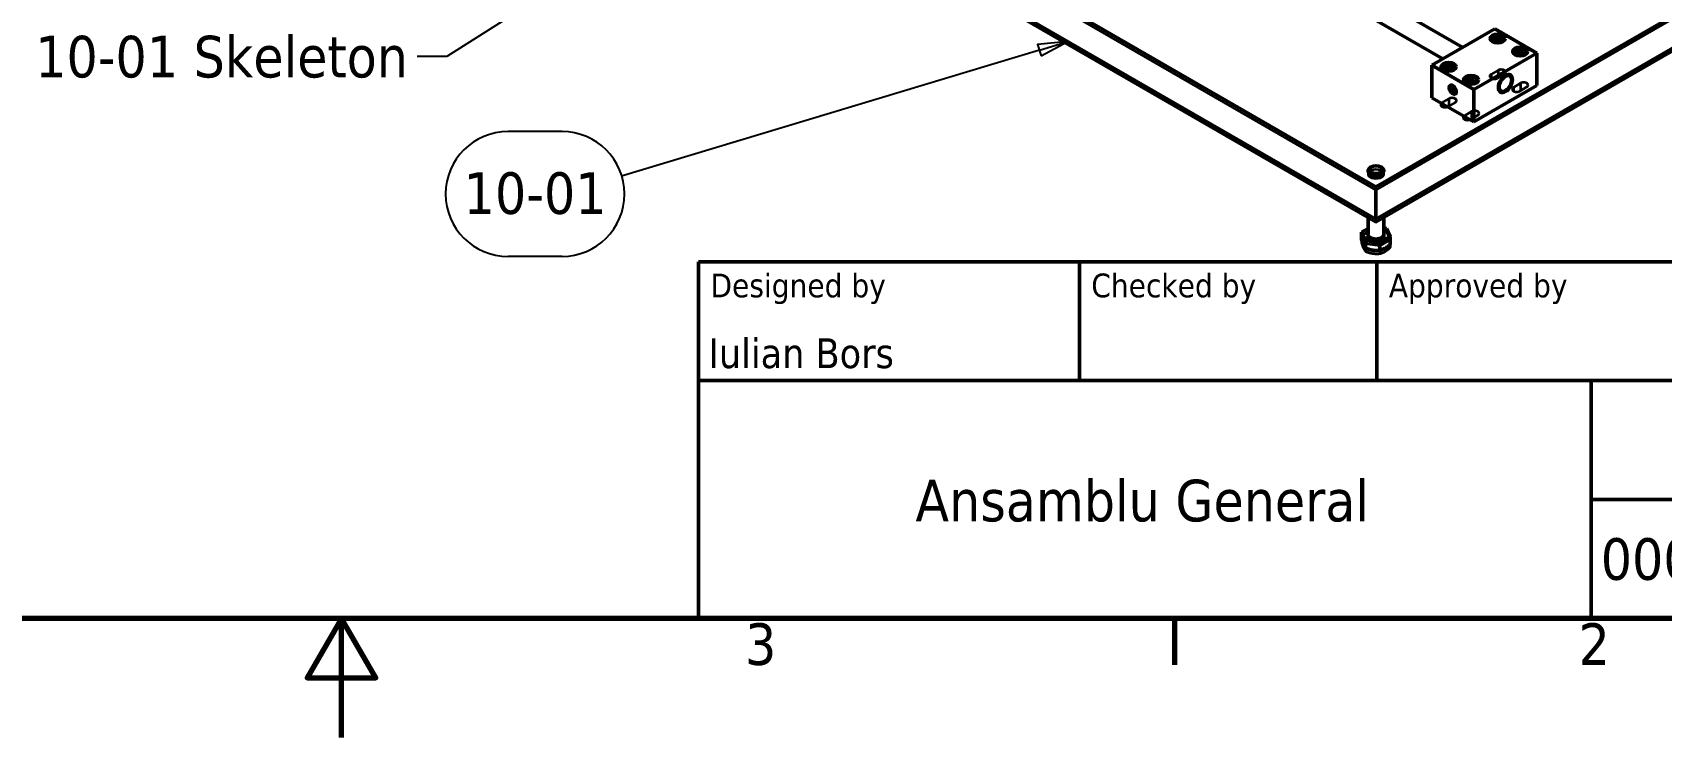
# Model space of a CAD drawing. Header units: millimetres. Extents: x -1328 to 2520, y -765 to 1782.
# Drawn here: x 1104 to 1925, y 0 to 356 of the extents above; entities that cross this region are included whole.
import ezdxf
from ezdxf.enums import TextEntityAlignment as Align

# ---------------------------------------------------------------- set-up
doc = ezdxf.new("R2010")
doc.units = ezdxf.units.MM
doc.header["$LTSCALE"] = 6
for name, color, linetype, lineweight in [('Border (ISO)', 7, 'Continuous', 70), ('Reference (ISO)', 7, 'Continuous', 35), ('Symbol (ISO)', 7, 'Continuous', 25), ('Title (ISO)', 7, 'Continuous', 50), ('Visible (ISO)', 7, 'Continuous', 50), ('Visible Narrow (ISO)', 7, 'Continuous', 35)]:
    doc.layers.add(name, color=color, linetype=linetype, lineweight=lineweight)
doc.styles.add('Note Text (ISO)', font='tahoma.ttf')
doc.styles.add('Text Style39', font='tahoma.ttf')
doc.styles.add('Text Style41', font='tahoma.ttf')
doc.dimstyles.new('Default - Method 1b (ISO)$7', dxfattribs={"dimscale": 6, "dimtxt": 3.5, "dimasz": 2.5, "dimexe": 3.175, "dimexo": 0, "dimgap": 0.762, "dimtad": 1, "dimtoh": 1, "dimrnd": 1e-08, "dimtxsty": 'Note Text (ISO)', "dimcen": 0.09, "dimdle": 10, "dimclrd": 256, "dimclre": 256, "dimclrt": 256, "dimazin": 2, "dimtfac": 1, "dimtmove": 0, "dimatfit": 3, "dimfxl": 1, "dimtolj": 1, "dimlwd": -1, "dimlwe": -1, "dimarcsym": 0})

# ---------------------------------------------------------------- blocks, each defined once
blk = doc.blocks.new('Borders Default Border')
at = {"layer": 'Border (ISO)'}
blk.add_line((280, 10), (280, 6.1), dxfattribs=at)
at = {"layer": 'Border (ISO)', "flags": 128}
for points in [[(10, 10), (10, 287), (410, 287), (410, 10), (10, 10)], [(210, 0), (210, 10), (207.11, 5), (212.89, 5), (210, 10)]]:
    blk.add_lwpolyline(points, dxfattribs=at)
at = {"layer": 'Border (ISO)', "char_height": 3.5, "attachment_point": 7, "style": 'Note Text (ISO)'}
for s, insert in [('3', (243.91, 6.03)), ('2', (313.94, 6.1))]:
    blk.add_mtext(s, dxfattribs=dict(at, insert=insert))
blk = doc.blocks.new('Title Blocks ISO')
at = {"layer": 'Title (ISO)'}
for p, q in [((270.07, 130), (100.07, 130)), ((100.07, 130), (100.07, 100)), ((132.07, 120), (132.07, 130)), ((157.07, 120), (157.07, 130)), ((100.07, 120), (270.07, 120)), ((175.07, 120), (175.07, 100)), ((270.07, 110), (175.07, 110)), ((100.07, 100), (270.07, 100))]:
    blk.add_line(p, q, dxfattribs=at)
at = {"layer": 'Title (ISO)', "style": 'Text Style41'}
for s, p in [('Designed by', (101.07, 129)), ('Checked by', (133.07, 129)), ('Approved by', (158.07, 129))]:
    blk.add_text(s, height=2, dxfattribs=at).set_placement(p, align=Align.TOP_LEFT)
at = {"layer": 'Title (ISO)'}
for tag, p, height, style in [('AUTHOR_001', (100.92, 121.05), 2.5, 'Text Style39'), ('CREATION_DATE_001', (220.89, 121.05), 2.5, 'Text Style39'), ('COMPANY_001', (118.3, 108.17), 3.5, 'Note Text (ISO)'), ('PART_NUMBER_001', (175.88, 103.25), 3.5, 'Note Text (ISO)')]:
    blk.add_attdef(tag, p, '', height=height, dxfattribs=dict(at, style=style))
at = {"layer": 'Title (ISO)', "style": 'Text Style39'}
for tag, p in [('CHECKED_BY', (133.07, 121)), ('ENG_APPROVED_BY', (158.07, 121))]:
    blk.add_attdef(tag, text='', height=2.5, dxfattribs=at).set_placement(p, align=Align.BOTTOM_LEFT)
blk.add_attdef('ENG_APPROVAL_DATE', text='', height=2.5, dxfattribs=at).set_placement((196.07, 121), align=Align.BOTTOM_RIGHT)
at = {"layer": 'Title (ISO)', "style": 'Note Text (ISO)'}
for tag, p in [('TITLE', (222.57, 115)), ('REVISION_NUMBER', (242.57, 103.5))]:
    blk.add_attdef(tag, text='', height=3.5, dxfattribs=at).set_placement(p, align=Align.MIDDLE_CENTER)
blk = doc.blocks.new('Balloon7')
at = {"layer": 'Symbol (ISO)'}
for p, q in [((268.64, 57.79), (233.54, 47.2)), ((271.03, 58.51), (268.49, 58.27)), ((268.49, 58.27), (268.78, 57.31)), ((268.64, 57.79), (271.03, 58.51)), ((268.78, 57.31), (271.03, 58.51)), ((228.53, 50.94), (224, 50.94)), ((228.53, 40.44), (224, 40.44))]:
    blk.add_line(p, q, dxfattribs=at)
at = {"layer": 'Symbol (ISO)', "flags": 128}
blk.add_lwpolyline([(268.78, 57.31), (271.03, 58.51), (268.49, 58.27), (268.78, 57.31)], dxfattribs=at)
at = {"layer": 'Symbol (ISO)'}
for centre, start, end in [((224, 45.69), 90, 270), ((228.53, 45.69), 270, 90)]:
    blk.add_arc(centre, 5.25, start, end, dxfattribs=at)
blk.add_solid([(268.78, 57.31), (271.03, 58.51), (268.49, 58.27), (268.78, 57.31)], dxfattribs=at)
at = {"layer": 'Symbol (ISO)', "insert": (226.27, 45.73), "char_height": 3.5, "attachment_point": 5, "style": 'Note Text (ISO)'}
blk.add_mtext('10-01', dxfattribs=at)

msp = doc.modelspace()

# ---------------------------------------------------------------- linework, layer by layer
at = {"layer": 'Reference (ISO)'}
for p, q in [((1781.49, 276.1), (2078.48, 447.56)), ((1781.49, 259.77), (2078.48, 431.23)), ((1572.9, 396.53), (1781.49, 276.1)), ((1572.9, 380.2), (1781.49, 259.77)), ((1839.52, 334.45), (1843.05, 336.5)), ((1839.52, 334.45), (1839.52, 332.62)), ((1846.23, 334.66), (1842.7, 332.62)), ((1843.05, 336.5), (1843.05, 332.82)), ((1850.83, 327.92), (1854.37, 329.96)), ((1854.37, 329.96), (1854.37, 326.29)), ((1814.77, 320.17), (1818.3, 322.21)), ((1821.48, 320.37), (1817.95, 318.33)), ((1818.3, 322.21), (1818.3, 318.53)), ((1850.83, 327.92), (1850.83, 326.09)), ((1857.55, 328.13), (1854.01, 326.09)), ((1814.77, 320.17), (1814.77, 318.33)), ((1826.08, 313.63), (1829.62, 315.68)), ((1826.08, 313.63), (1826.08, 311.8)), ((1832.8, 313.84), (1829.26, 311.8)), ((1829.62, 315.68), (1829.62, 312)), ((1779.11, 286.15), (1778.66, 285.9)), ((1783.88, 286.15), (1784.32, 285.9)), ((1781.49, 259.77), (1781.49, 276.1)), ((1774.24, 253.24), (1777.49, 255.11)), ((1777.49, 252.44), (1777.49, 262.08)), ((1785.49, 252.44), (1785.49, 262.08)), ((1785.49, 255.38), (1786.8, 255.18)), ((1786.8, 255.18), (1788.74, 250.99)), ((1776.19, 249.05), (1774.24, 253.24)), ((1774.24, 253.24), (1774.24, 249.38)), ((1783.44, 247.93), (1776.19, 249.05)), ((1776.19, 249.05), (1776.19, 245.2)), ((1788.74, 250.99), (1783.44, 247.93)), ((1783.44, 247.93), (1783.44, 244.07)), ((1788.74, 250.99), (1788.74, 247.14))]:
    msp.add_line(p, q, dxfattribs=at)
for centre, major_axis, start_param, end_param in [((1844.64, 335.58), (2.25, 0), 5.497787, 8.63938), ((1841.11, 333.54), (-2.25, 0), 5.497787, 8.63938), ((1855.96, 329.05), (2.25, 0), 5.497787, 8.63938), ((1819.89, 321.29), (2.25, 0), 5.497787, 8.63938), ((1852.42, 327), (-2.25, 0), 5.497787, 8.63938), ((1816.36, 319.25), (-2.25, 0), 5.497787, 8.63938), ((1827.67, 312.72), (-2.25, 0), 5.497787, 8.63938), ((1831.21, 314.76), (2.25, 0), 5.497787, 8.63938), ((1781.49, 284.26), (4, 0), 2.356194, 7.068583), ((1781.49, 284.26), (-4, 0), 5.497787, 10.210176), ((1781.49, 252.11), (-4.4, 0), 5.853486, 9.854478), ((1781.49, 252.44), (4, 0), 3.141593, 6.283185)]:
    msp.add_ellipse(centre, major_axis=major_axis, ratio=0.57735, start_param=start_param, end_param=end_param, dxfattribs=at)
msp.add_ellipse((1781.49, 284.77), major_axis=(3.38, 0), ratio=0.57735, dxfattribs=at)
for points, weights in [([(1774.24, 249.38), (1774.76, 247.79), (1775.21, 246.81)], [1.00354456497, 1.03979481455, 1]), ([(1775.21, 246.81), (1775.67, 245.84), (1776.19, 245.2)], [1, 1.03979166106, 1.00355030969]), ([(1786.09, 245.13), (1787.32, 245.84), (1788.74, 247.14)], [1, 1.03979481455, 1.00354456497]), ([(1776.19, 245.2), (1778.13, 244.42), (1779.81, 244.16)], [1.00355030969, 1.03979166106, 1]), ([(1779.81, 244.16), (1781.49, 243.9), (1783.44, 244.07)], [1, 1.03979481455, 1.00354456497]), ([(1783.44, 244.07), (1784.86, 244.42), (1786.09, 245.13)], [1.00354456497, 1.03979481455, 1])]:
    msp.add_rational_spline(points, weights, degree=2, dxfattribs=at)
at = {"layer": 'Visible (ISO)'}
for p, q in [((1781.49, 277.73), (2078.48, 449.2)), ((1781.49, 261.4), (2078.48, 432.87)), ((1572.9, 398.16), (1781.49, 277.73)), ((1825.25, 348.06), (1753.67, 389.39)), ((1572.9, 381.83), (1781.49, 261.4)), ((1815.25, 342.28), (1743.67, 383.61)), ((1841.46, 357.42), (1809.64, 339.05)), ((1841.46, 357.42), (1862.67, 345.17)), ((1841.48, 352.3), (1841.85, 353.11)), ((1841.85, 353.11), (1843.25, 353.32)), ((1841.85, 352.09), (1841.85, 353.11)), ((1843.25, 352.1), (1843.25, 353.32)), ((1843.25, 353.32), (1844.27, 352.74)), ((1862.67, 345.17), (1830.85, 326.8)), ((1842.5, 351.71), (1841.48, 352.3)), ((1843.9, 351.93), (1842.5, 351.71)), ((1844.27, 352.74), (1843.9, 351.93)), ((1852.79, 345.77), (1853.17, 346.58)), ((1853.81, 345.18), (1852.79, 345.77)), ((1853.17, 346.58), (1854.56, 346.79)), ((1853.17, 345.56), (1853.17, 346.58)), ((1855.21, 345.4), (1853.81, 345.18)), ((1854.56, 345.57), (1854.56, 346.79)), ((1854.56, 346.79), (1855.58, 346.2)), ((1855.58, 346.2), (1855.21, 345.4)), ((1862.67, 328.84), (1862.67, 345.17)), ((1809.64, 339.05), (1809.64, 322.72)), ((1809.64, 339.05), (1830.85, 326.8)), ((1816.73, 338.02), (1817.11, 338.82)), ((1817.75, 337.43), (1816.73, 338.02)), ((1817.11, 338.82), (1818.5, 339.04)), ((1817.11, 337.8), (1817.11, 338.82)), ((1819.15, 337.64), (1817.75, 337.43)), ((1818.5, 337.81), (1818.5, 339.04)), ((1818.5, 339.04), (1819.52, 338.45)), ((1819.52, 338.45), (1819.15, 337.64)), ((1828.05, 331.48), (1828.42, 332.29)), ((1829.07, 330.89), (1828.05, 331.48)), ((1828.42, 332.29), (1829.81, 332.5)), ((1828.42, 331.27), (1828.42, 332.29)), ((1830.46, 331.11), (1829.07, 330.89)), ((1829.81, 331.28), (1829.81, 332.5)), ((1829.81, 332.5), (1830.83, 331.91)), ((1830.83, 331.91), (1830.46, 331.11)), ((1830.85, 310.47), (1862.67, 328.84)), ((1849.95, 331.7), (1849.95, 332.11)), ((1809.64, 322.72), (1830.85, 310.47)), ((1818.48, 327.42), (1818.48, 327.82)), ((1819.02, 327.7), (1819.9, 327.78)), ((1819.02, 326.52), (1819.02, 327.7)), ((1819.02, 326.52), (1820.31, 327.27)), ((1819.9, 325.42), (1819.02, 326.52)), ((1819.9, 327.78), (1820.78, 326.68)), ((1820.78, 325.93), (1819.9, 325.42)), ((1820.78, 325.5), (1819.9, 325.42)), ((1819.9, 324.96), (1820.25, 324.76)), ((1820.78, 326.68), (1820.78, 325.5)), ((1830.85, 326.8), (1830.85, 310.47)), ((1846.76, 326.19), (1846.41, 325.98)), ((1779.11, 287.78), (1778.66, 287.53)), ((1783.88, 287.78), (1784.32, 287.53)), ((1781.49, 261.4), (1781.49, 277.73)), ((1777.49, 254.07), (1777.49, 263.71)), ((1785.49, 254.07), (1785.49, 263.71)), ((1774.24, 254.87), (1777.49, 256.74)), ((1776.19, 250.68), (1774.24, 254.87)), ((1774.24, 254.87), (1774.24, 251.01)), ((1785.49, 257.01), (1786.8, 256.81)), ((1786.8, 256.81), (1788.74, 252.63)), ((1783.44, 249.56), (1776.19, 250.68)), ((1776.19, 250.68), (1776.19, 246.83)), ((1788.74, 252.63), (1783.44, 249.56)), ((1783.44, 249.56), (1783.44, 245.71)), ((1788.74, 252.63), (1788.74, 248.77))]:
    msp.add_line(p, q, dxfattribs=at)
for centre, major_axis in [((1842.87, 352.52), (3.77, 0)), ((1842.87, 352.52), (2.75, 0)), ((1854.19, 345.99), (3.77, 0)), ((1854.19, 345.99), (2.75, 0)), ((1818.13, 338.23), (3.77, 0)), ((1818.13, 338.23), (2.75, 0)), ((1819.9, 326.6), (-1, 1.74)), ((1829.44, 331.7), (3.77, 0)), ((1829.44, 331.7), (2.75, 0)), ((1846.76, 329.86), (-2.5, -4.33)), ((1846.76, 329.86), (2.25, 3.9)), ((1781.49, 286.41), (3.38, 0))]:
    msp.add_ellipse(centre, major_axis=major_axis, ratio=0.57735, dxfattribs=at)
for centre, major_axis, start_param, end_param in [((1820.25, 326.8), (1.25, -2.17), 5.497787, 10.210176), ((1846.41, 330.07), (2.5, 4.33), 5.497787, 6.212416), ((1846.41, 330.07), (-2.5, -4.33), 0.07077, 0.785398), ((1781.49, 285.9), (-4, 0), 5.497787, 10.210176), ((1781.49, 285.9), (4, 0), 2.356194, 7.068583)]:
    msp.add_ellipse(centre, major_axis=major_axis, ratio=0.57735, start_param=start_param, end_param=end_param, dxfattribs=at)
for points, weights in [([(1843.25, 352.1), (1842.71, 351.89), (1842.23, 351.87)], [1, 1.11516383842, 1.05886467072]), ([(1843.52, 351.87), (1843.39, 351.97), (1843.25, 352.1)], [1.05850500864, 1.03917061523, 1]), ([(1854.56, 345.57), (1854.02, 345.35), (1853.54, 345.34)], [1, 1.11516383842, 1.05886467072]), ([(1854.83, 345.34), (1854.71, 345.44), (1854.56, 345.57)], [1.05850500864, 1.03917061523, 1]), ([(1818.5, 337.81), (1817.96, 337.6), (1817.48, 337.58)], [1, 1.11516383842, 1.05886467072]), ([(1818.77, 337.58), (1818.64, 337.68), (1818.5, 337.81)], [1.05850500864, 1.03917061523, 1]), ([(1829.81, 331.28), (1829.28, 331.06), (1828.79, 331.05)], [1, 1.11516383842, 1.05886467072]), ([(1830.09, 331.05), (1829.96, 331.15), (1829.81, 331.28)], [1.05850500864, 1.03917061523, 1]), ([(1774.24, 251.01), (1774.76, 249.42), (1775.21, 248.45)], [1.00354456497, 1.03979481455, 1]), ([(1775.21, 248.45), (1775.67, 247.48), (1776.19, 246.83)], [1, 1.03979166106, 1.00355030969]), ([(1776.19, 246.83), (1778.13, 246.05), (1779.81, 245.79)], [1.00355030969, 1.03979166106, 1]), ([(1783.44, 245.71), (1784.86, 246.05), (1786.09, 246.77)], [1.00354456497, 1.03979481455, 1]), ([(1786.09, 246.77), (1787.32, 247.48), (1788.74, 248.77)], [1, 1.03979481455, 1.00354456497]), ([(1779.81, 245.79), (1781.49, 245.53), (1783.44, 245.71)], [1, 1.03979481455, 1.00354456497])]:
    msp.add_rational_spline(points, weights, degree=2, dxfattribs=at)
at = {"layer": 'Visible Narrow (ISO)'}
for centre, major_axis, start_param, end_param in [((1781.49, 253.75), (-4.4, 0), 5.853486, 9.854478), ((1781.49, 254.07), (4, 0), 3.141593, 6.283185)]:
    msp.add_ellipse(centre, major_axis=major_axis, ratio=0.57735, start_param=start_param, end_param=end_param, dxfattribs=at)

# ---------------------------------------------------------------- block references
at = {"xscale": 6, "yscale": 6, "zscale": 6}
msp.add_blockref('Borders Default Border', (0, 0), dxfattribs=at)
ref = msp.add_blockref('Title Blocks ISO', (839.57, -540), dxfattribs=dict(xscale=6, yscale=6, zscale=6))
ref.add_attrib('PART_NUMBER_001', '0005-00-00', (1894.83, 79.51), dxfattribs={"layer": 'Title (ISO)', "height": 21, "style": 'Note Text (ISO)'})
ref.add_attrib('COMPANY_001', 'Ansamblu General', (1549.35, 109), dxfattribs={"layer": 'Title (ISO)', "height": 21, "style": 'Note Text (ISO)'})
ref.add_attrib('AUTHOR_001', 'Iulian Bors', (1445.06, 186.31), dxfattribs={"layer": 'Title (ISO)', "height": 15, "style": 'Text Style39'})
at = {"layer": 'Symbol (ISO)', "xscale": 6, "yscale": 6, "zscale": 6}
msp.add_blockref('Balloon7', (0, 0), dxfattribs=at)

# ---------------------------------------------------------------- texts
at = {"layer": 'Symbol (ISO)', "insert": (1293.51, 353.94), "char_height": 21, "width": 191.4335, "attachment_point": 3, "style": 'Note Text (ISO)'}
msp.add_mtext('\\fTahoma|b0|i0;10-01 Skeleton', dxfattribs=at)

# ---------------------------------------------------------------- leaders
at = {"layer": 'Symbol (ISO)', "annotation_type": 0, "has_hookline": 1, "hookline_direction": 1, "text_width": 186.53}
msp.add_leader([(1453.66, 432.71), (1313.08, 343.44), (1298.08, 343.44)], dimstyle='Default - Method 1b (ISO)$7', override={"dimtad": 0}, dxfattribs=at)

doc.saveas('drawing.dxf')
